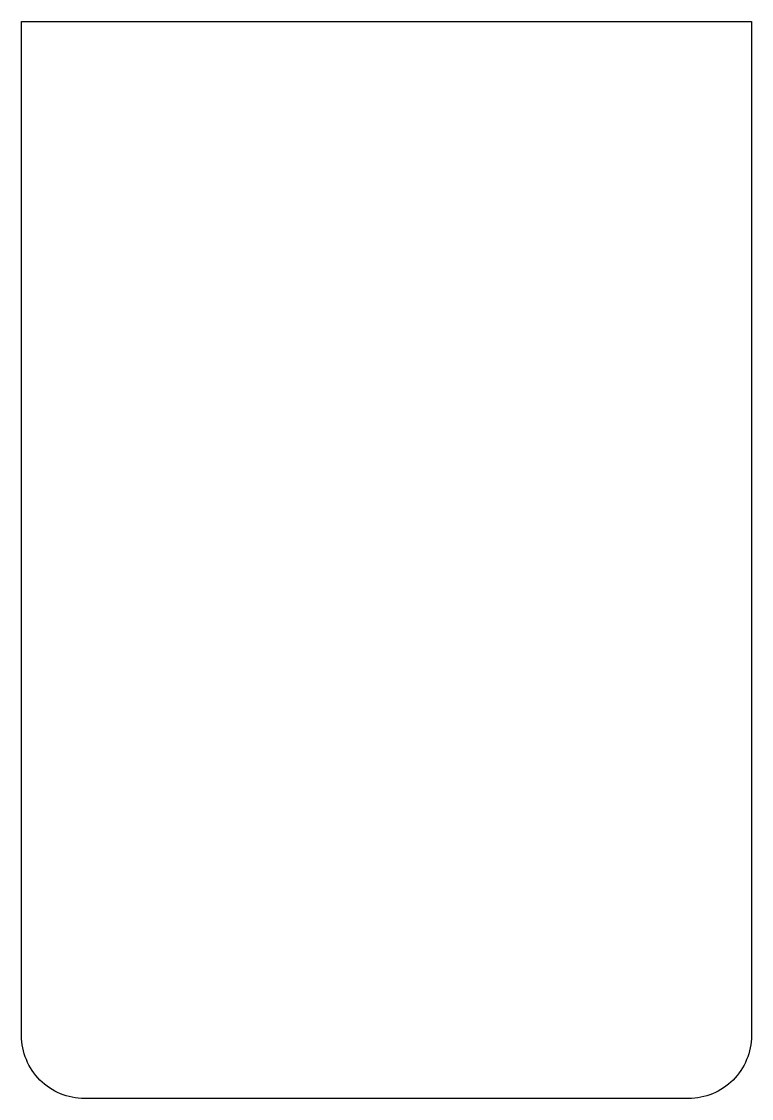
# Model space of a CAD drawing. Header units: millimetres. Extents: x -4 to 54, y 0 to 85.6.
import ezdxf

# ---------------------------------------------------------------- set-up
doc = ezdxf.new("R2010")
doc.units = ezdxf.units.MM
doc.layers.get('0').update_dxf_attribs({"linetype": 'CONTINUOUS'})

msp = doc.modelspace()

# ---------------------------------------------------------------- linework, layer by layer
msp.add_lwpolyline([(49, 0), (1, 0, -0.414214), (-4, 5), (-4, 85.6), (54, 85.6), (54, 5, -0.414214)], format="xyb", close=True)

doc.saveas('drawing.dxf')
